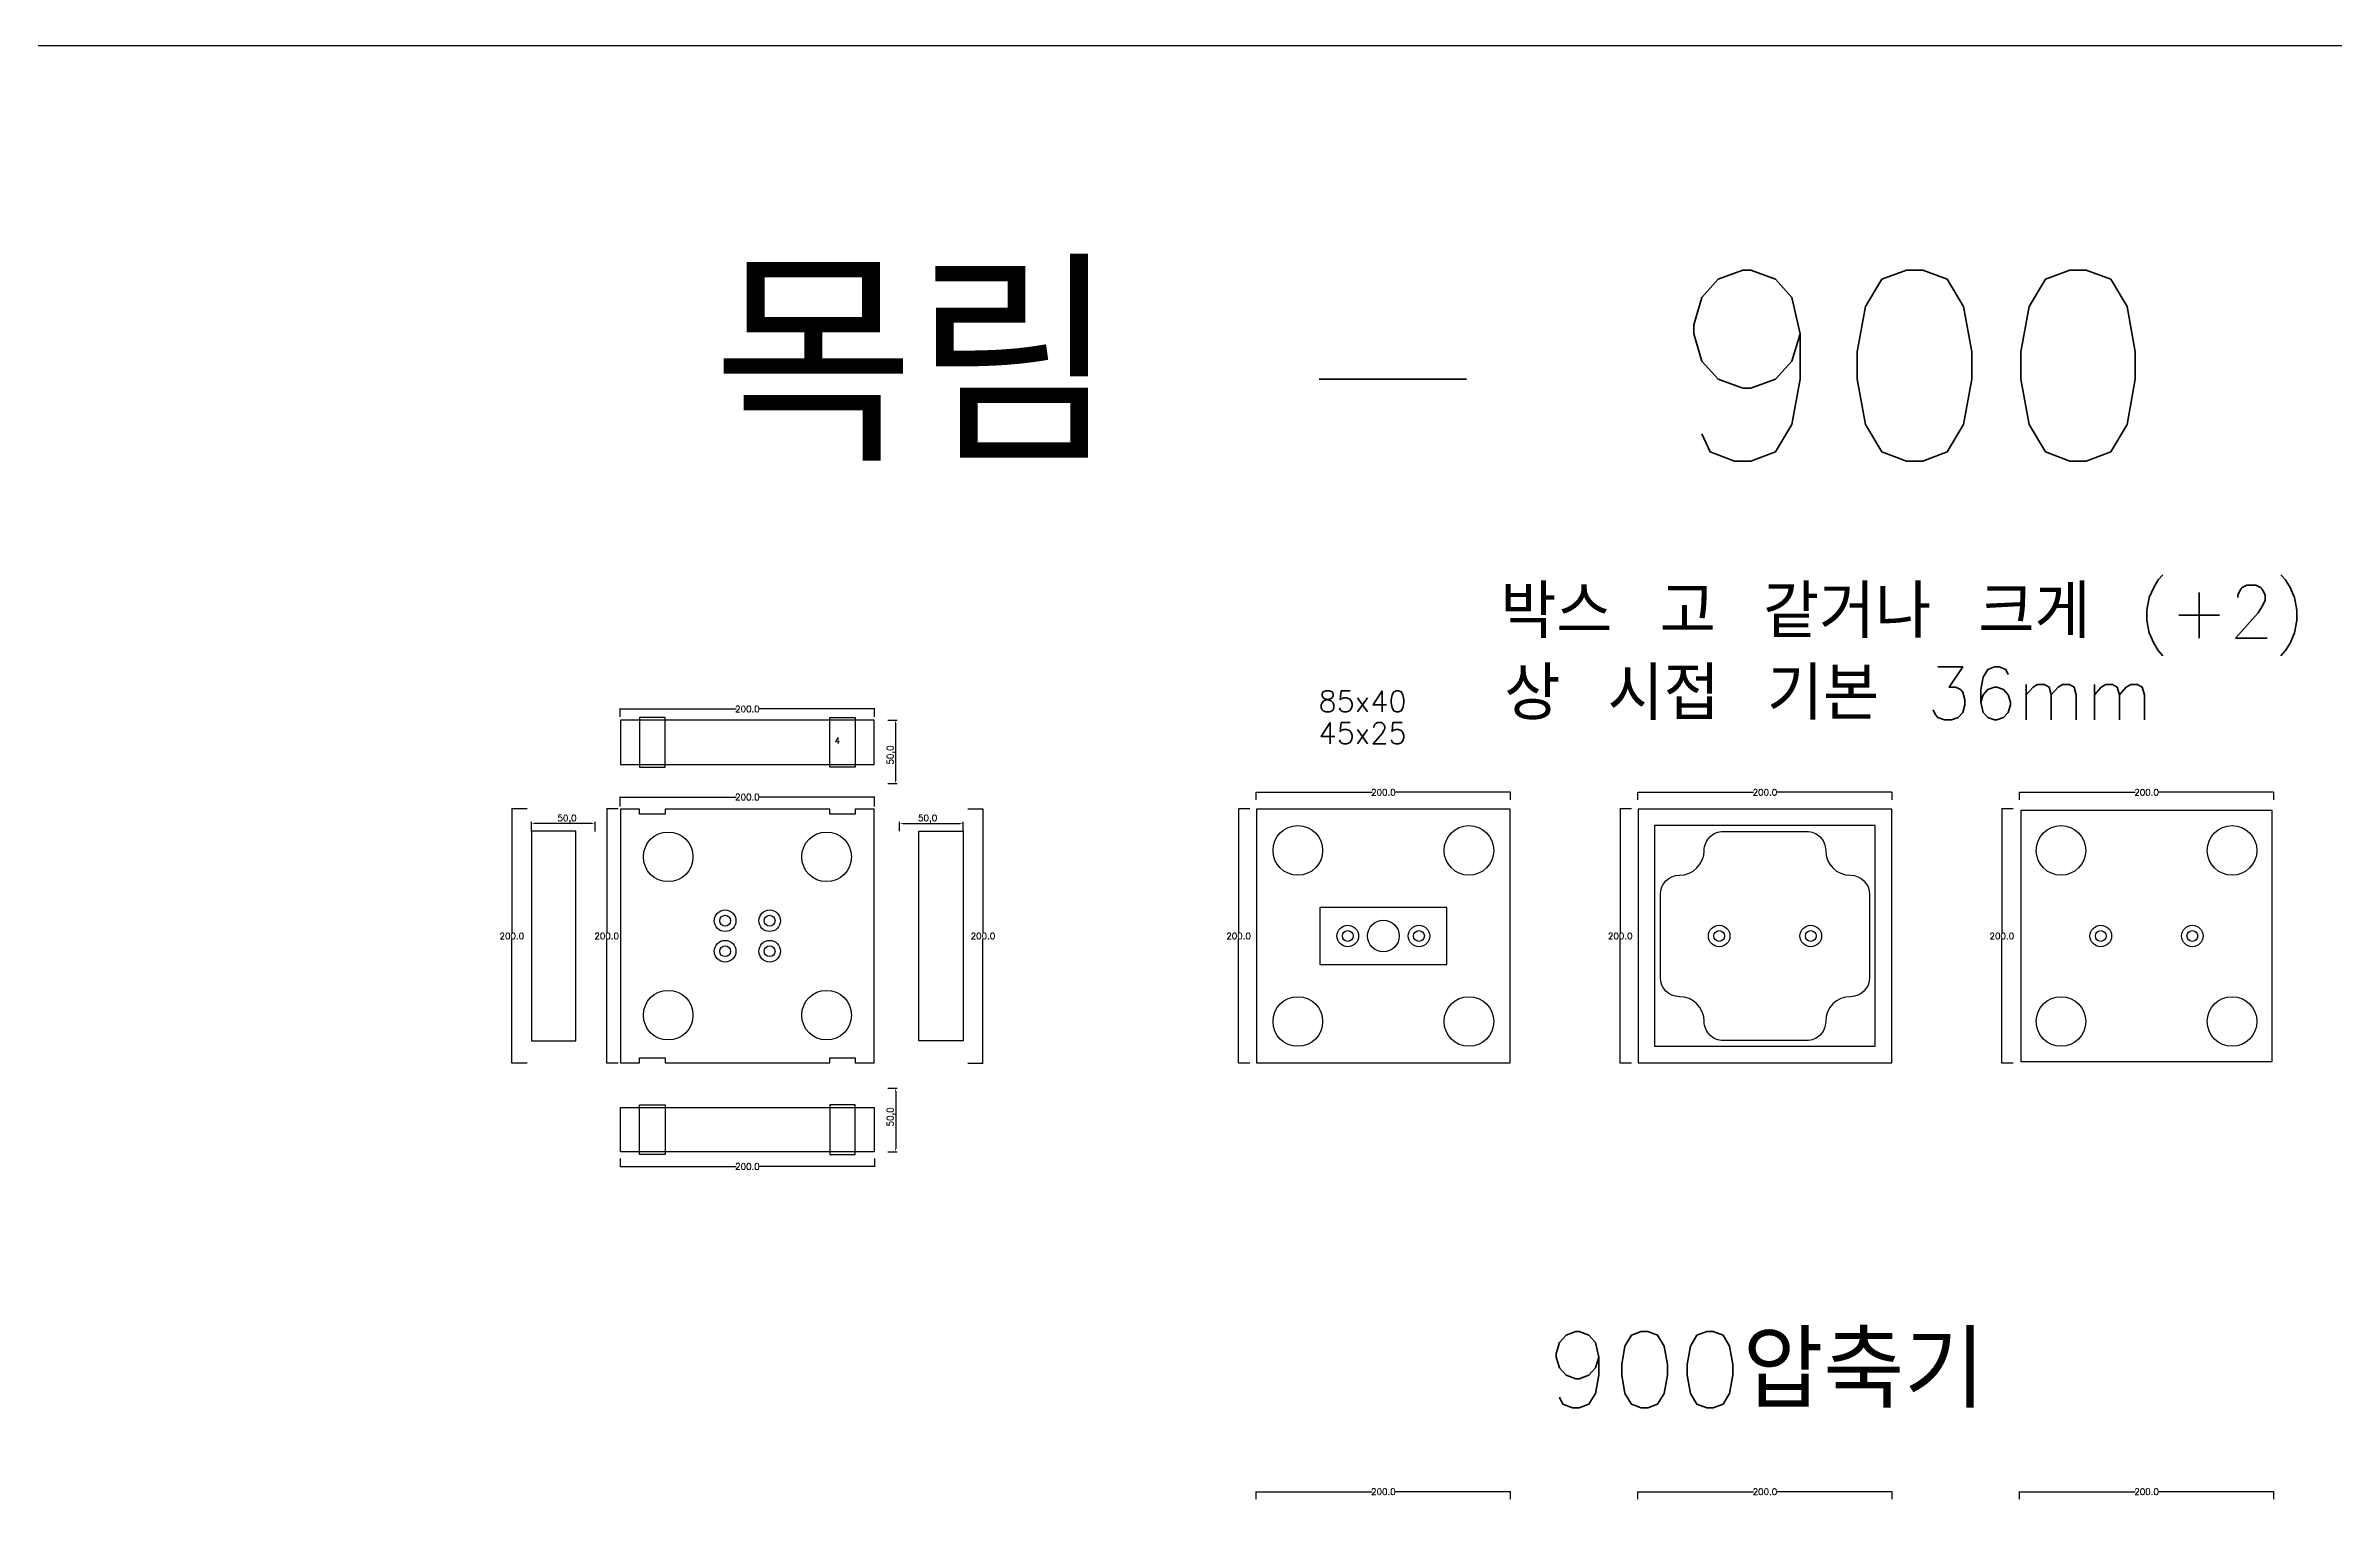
# Model space of a CAD drawing. Header units: millimetres. Extents: x -25 to 19775, y 172 to 9172.
# Drawn here: x 16764 to 18563, y 8029 to 9172 of the extents above; entities that cross this region are included whole.
import ezdxf

# ---------------------------------------------------------------- set-up
doc = ezdxf.new("R2010")
doc.units = ezdxf.units.MM
for name, color, linetype in [('TEXT', 7, 'Continuous'), ('볼트 구멍', 7, 'Continuous'), ('치구', 7, 'Continuous'), ('치수', 7, 'Continuous')]:
    doc.layers.add(name, color=color, linetype=linetype)
doc.styles.get("Standard").update_dxf_attribs({"font": 'txt.shx', "bigfont": 'whgtxt.shx'})
doc.dimstyles.new('ISO-25', dxfattribs={"dimtxt": 2.5, "dimasz": 2.5, "dimexe": 1.25, "dimexo": 0.625, "dimtad": 1, "dimtxsty": 'Standard', "dimcen": 2.5, "dimadec": 0, "dimazin": 0, "dimtfac": 1, "dimtmove": 0, "dimatfit": 3, "dimfxl": 0, "dimarcsym": 0})
doc.dimstyles.get("Standard").update_dxf_attribs({"dimtxt": 7, "dimasz": 0.18, "dimexe": 0.18, "dimexo": 0.0625, "dimgap": 0.09, "dimtad": 0, "dimtih": 1, "dimtoh": 1, "dimdec": 1, "dimzin": 0, "dimdsep": 46, "dimtxsty": 'Standard', "dimcen": 0.09, "dimadec": 0, "dimazin": 0, "dimtfac": 1, "dimtdec": 1, "dimtofl": 0, "dimtmove": 0, "dimatfit": 3, "dimfxl": 0, "dimtolj": 1, "dimtzin": 0, "dimarcsym": 0})

# ---------------------------------------------------------------- blocks, each defined once
blk = doc.blocks.new('*D715')
at = {"layer": 'Defpoints', "color": 0}
for p in [(18310.8, 8571.8), (18301.9, 8371.8), (18310.8, 8371.8)]:
    blk.add_point(p, dxfattribs=at)
at = {"layer": '치수', "color": 0, "lineweight": -2}
for p, q in [((18310.7, 8571.8), (18301.7, 8571.8)), ((18301.9, 8571.6), (18301.9, 8474.4)), ((18301.9, 8372), (18301.9, 8469.2)), ((18310.7, 8371.8), (18301.7, 8371.8))]:
    blk.add_line(p, q, dxfattribs=at)
at = {"layer": '치수', "color": 0}
for points in [[(18301.9, 8571.6), (18301.9, 8571.6), (18301.9, 8571.8)], [(18301.9, 8372), (18301.9, 8372), (18301.9, 8371.8)]]:
    blk.add_solid(points, dxfattribs=at)
at = {"layer": '치수', "color": 0, "insert": (18301.9, 8471.8), "char_height": 5, "attachment_point": 5}
blk.add_mtext('\\A1;200.0', dxfattribs=at)
blk = doc.blocks.new('*D716')
at = {"layer": 'Defpoints', "color": 0}
for p in [(18010.8, 8571.8), (18001.9, 8371.8), (18010.8, 8371.8)]:
    blk.add_point(p, dxfattribs=at)
at = {"layer": '치수', "color": 0, "lineweight": -2}
for p, q in [((18010.7, 8571.8), (18001.7, 8571.8)), ((18001.9, 8571.6), (18001.9, 8474.4)), ((18001.9, 8372), (18001.9, 8469.2)), ((18010.7, 8371.8), (18001.7, 8371.8))]:
    blk.add_line(p, q, dxfattribs=at)
at = {"layer": '치수', "color": 0}
for points in [[(18001.9, 8571.6), (18001.9, 8571.6), (18001.9, 8571.8)], [(18001.9, 8372), (18001.9, 8372), (18001.9, 8371.8)]]:
    blk.add_solid(points, dxfattribs=at)
at = {"layer": '치수', "color": 0, "insert": (18001.9, 8471.8), "char_height": 5, "attachment_point": 5}
blk.add_mtext('\\A1;200.0', dxfattribs=at)
blk = doc.blocks.new('*D717')
at = {"layer": 'Defpoints', "color": 0}
for p in [(17214.2, 8571.8), (17205.1, 8371.8), (17214.2, 8371.8)]:
    blk.add_point(p, dxfattribs=at)
at = {"layer": '치수', "color": 0, "lineweight": -2}
for p, q in [((17214.2, 8571.8), (17205, 8571.8)), ((17205.1, 8571.6), (17205.1, 8474.4)), ((17205.1, 8372), (17205.1, 8469.2)), ((17214.2, 8371.8), (17205, 8371.8))]:
    blk.add_line(p, q, dxfattribs=at)
at = {"layer": '치수', "color": 0}
for points in [[(17205.1, 8571.6), (17205.2, 8571.6), (17205.1, 8571.8)], [(17205.1, 8372), (17205.2, 8372), (17205.1, 8371.8)]]:
    blk.add_solid(points, dxfattribs=at)
at = {"layer": '치수', "color": 0, "insert": (17205.1, 8471.8), "char_height": 5, "attachment_point": 5}
blk.add_mtext('\\A1;200.0', dxfattribs=at)
blk = doc.blocks.new('*D718')
at = {"layer": 'Defpoints', "color": 0}
for p in [(17488.8, 8571.8), (17488.8, 8371.8), (17500.9, 8371.8)]:
    blk.add_point(p, dxfattribs=at)
at = {"layer": '치수', "color": 0, "lineweight": -2}
for p, q in [((17488.9, 8571.8), (17501.1, 8571.8)), ((17500.9, 8571.6), (17500.9, 8474.4)), ((17500.9, 8372), (17500.9, 8469.2)), ((17488.9, 8371.8), (17501.1, 8371.8))]:
    blk.add_line(p, q, dxfattribs=at)
at = {"layer": '치수', "color": 0}
for points in [[(17500.9, 8571.6), (17500.9, 8571.6), (17500.9, 8571.8)], [(17500.9, 8372), (17500.9, 8372), (17500.9, 8371.8)]]:
    blk.add_solid(points, dxfattribs=at)
at = {"layer": '치수', "color": 0, "insert": (17500.9, 8471.8), "char_height": 5, "attachment_point": 5}
blk.add_mtext('\\A1;200.0', dxfattribs=at)
blk = doc.blocks.new('*D719')
at = {"layer": 'Defpoints', "color": 0}
for p in [(17710.8, 8571.8), (17701.9, 8371.8), (17710.8, 8371.8)]:
    blk.add_point(p, dxfattribs=at)
at = {"layer": '치수', "color": 0, "lineweight": -2}
for p, q in [((17710.7, 8571.8), (17701.7, 8571.8)), ((17701.9, 8571.6), (17701.9, 8474.4)), ((17701.9, 8372), (17701.9, 8469.2)), ((17710.7, 8371.8), (17701.7, 8371.8))]:
    blk.add_line(p, q, dxfattribs=at)
at = {"layer": '치수', "color": 0}
for points in [[(17701.9, 8571.6), (17701.9, 8571.6), (17701.9, 8571.8)], [(17701.9, 8372), (17701.9, 8372), (17701.9, 8371.8)]]:
    blk.add_solid(points, dxfattribs=at)
at = {"layer": '치수', "color": 0, "insert": (17701.9, 8471.8), "char_height": 5, "attachment_point": 5}
blk.add_mtext('\\A1;200.0', dxfattribs=at)
blk = doc.blocks.new('*D720')
at = {"layer": 'Defpoints', "color": 0}
for p in [(17142.5, 8571.8), (17130.5, 8371.8), (17142.5, 8371.8)]:
    blk.add_point(p, dxfattribs=at)
at = {"layer": '치수', "color": 0, "lineweight": -2}
for p, q in [((17142.5, 8571.8), (17130.3, 8571.8)), ((17130.5, 8571.6), (17130.5, 8474.4)), ((17130.5, 8372), (17130.5, 8469.2)), ((17142.5, 8371.8), (17130.3, 8371.8))]:
    blk.add_line(p, q, dxfattribs=at)
at = {"layer": '치수', "color": 0}
for points in [[(17130.4, 8571.6), (17130.5, 8571.6), (17130.5, 8571.8)], [(17130.4, 8372), (17130.5, 8372), (17130.5, 8371.8)]]:
    blk.add_solid(points, dxfattribs=at)
at = {"layer": '치수', "color": 0, "insert": (17130.5, 8471.8), "char_height": 5, "attachment_point": 5}
blk.add_mtext('\\A1;200.0', dxfattribs=at)
blk = doc.blocks.new('*D722')
at = {"layer": 'Defpoints', "color": 0}
for p in [(17715.7, 8028.9), (17915.7, 8034.8), (17915.7, 8028.9)]:
    blk.add_point(p, dxfattribs=at)
at = {"layer": '치수', "color": 0, "lineweight": -2}
for p, q in [((17715.7, 8029), (17715.7, 8035)), ((17715.9, 8034.8), (17806.8, 8034.8)), ((17915.5, 8034.8), (17824.5, 8034.8)), ((17915.7, 8029), (17915.7, 8035))]:
    blk.add_line(p, q, dxfattribs=at)
at = {"layer": '치수', "color": 0}
for points in [[(17715.9, 8034.8), (17715.9, 8034.8), (17715.7, 8034.8)], [(17915.5, 8034.8), (17915.5, 8034.8), (17915.7, 8034.8)]]:
    blk.add_solid(points, dxfattribs=at)
at = {"layer": '치수', "color": 0, "insert": (17815.7, 8034.8), "char_height": 5, "attachment_point": 5}
blk.add_mtext('\\A1;200.0', dxfattribs=at)
blk = doc.blocks.new('*D723')
at = {"layer": 'Defpoints', "color": 0}
for p in [(17215.7, 8297), (17415.7, 8297), (17415.7, 8290.6)]:
    blk.add_point(p, dxfattribs=at)
at = {"layer": '치수', "color": 0, "lineweight": -2}
for p, q in [((17215.7, 8296.9), (17215.7, 8290.4)), ((17415.7, 8296.9), (17415.7, 8290.4)), ((17215.9, 8290.6), (17306.8, 8290.6)), ((17415.5, 8290.6), (17324.5, 8290.6))]:
    blk.add_line(p, q, dxfattribs=at)
at = {"layer": '치수', "color": 0}
for points in [[(17215.9, 8290.6), (17215.9, 8290.5), (17215.7, 8290.6)], [(17415.5, 8290.6), (17415.5, 8290.5), (17415.7, 8290.6)]]:
    blk.add_solid(points, dxfattribs=at)
at = {"layer": '치수', "color": 0, "insert": (17315.7, 8290.6), "char_height": 5, "attachment_point": 5}
blk.add_mtext('\\A1;200.0', dxfattribs=at)
blk = doc.blocks.new('*D724')
at = {"layer": 'Defpoints', "color": 0}
for p in [(17425.4, 8352.1), (17425.4, 8302.1), (17432.3, 8302.1)]:
    blk.add_point(p, dxfattribs=at)
at = {"layer": '치수', "color": 0, "lineweight": -2}
for p, q in [((17426, 8352.1), (17433.5, 8352.1)), ((17432.3, 8349.6), (17432.3, 8304.6)), ((17426, 8302.1), (17433.5, 8302.1))]:
    blk.add_line(p, q, dxfattribs=at)
at = {"layer": '치수', "color": 0}
for points in [[(17431.8, 8349.6), (17432.7, 8349.6), (17432.3, 8352.1)], [(17431.8, 8304.6), (17432.7, 8304.6), (17432.3, 8302.1)]]:
    blk.add_solid(points, dxfattribs=at)
at = {"layer": '치수', "color": 0, "insert": (17428.7, 8329.6), "char_height": 5, "attachment_point": 5, "rotation": 90}
blk.add_mtext('50,0', dxfattribs=at)
blk = doc.blocks.new('*D725')
at = {"layer": 'Defpoints', "color": 0}
for p in [(18315.7, 8028.9), (18515.7, 8034.8), (18515.7, 8028.9)]:
    blk.add_point(p, dxfattribs=at)
at = {"layer": '치수', "color": 0, "lineweight": -2}
for p, q in [((18315.7, 8029), (18315.7, 8035)), ((18315.9, 8034.8), (18406.8, 8034.8)), ((18515.5, 8034.8), (18424.5, 8034.8)), ((18515.7, 8029), (18515.7, 8035))]:
    blk.add_line(p, q, dxfattribs=at)
at = {"layer": '치수', "color": 0}
for points in [[(18315.9, 8034.8), (18315.9, 8034.8), (18315.7, 8034.8)], [(18515.5, 8034.8), (18515.5, 8034.8), (18515.7, 8034.8)]]:
    blk.add_solid(points, dxfattribs=at)
at = {"layer": '치수', "color": 0, "insert": (18415.7, 8034.8), "char_height": 5, "attachment_point": 5}
blk.add_mtext('\\A1;200.0', dxfattribs=at)
blk = doc.blocks.new('*D726')
at = {"layer": 'Defpoints', "color": 0}
for p in [(18015.7, 8028.9), (18215.7, 8034.8), (18215.7, 8028.9)]:
    blk.add_point(p, dxfattribs=at)
at = {"layer": '치수', "color": 0, "lineweight": -2}
for p, q in [((18015.7, 8029), (18015.7, 8035)), ((18015.9, 8034.8), (18106.8, 8034.8)), ((18215.5, 8034.8), (18124.5, 8034.8)), ((18215.7, 8029), (18215.7, 8035))]:
    blk.add_line(p, q, dxfattribs=at)
at = {"layer": '치수', "color": 0}
for points in [[(18015.9, 8034.8), (18015.9, 8034.8), (18015.7, 8034.8)], [(18215.5, 8034.8), (18215.5, 8034.8), (18215.7, 8034.8)]]:
    blk.add_solid(points, dxfattribs=at)
at = {"layer": '치수', "color": 0, "insert": (18115.7, 8034.8), "char_height": 5, "attachment_point": 5}
blk.add_mtext('\\A1;200.0', dxfattribs=at)
blk = doc.blocks.new('*D727')
at = {"layer": 'Defpoints', "color": 0}
for p in [(17915.7, 8584.8), (17715.7, 8578.9), (17915.7, 8578.9)]:
    blk.add_point(p, dxfattribs=at)
at = {"layer": '치수', "color": 0, "lineweight": -2}
for p, q in [((17715.7, 8579), (17715.7, 8585)), ((17715.9, 8584.8), (17806.8, 8584.8)), ((17915.5, 8584.8), (17824.5, 8584.8)), ((17915.7, 8579), (17915.7, 8585))]:
    blk.add_line(p, q, dxfattribs=at)
at = {"layer": '치수', "color": 0}
for points in [[(17715.9, 8584.8), (17715.9, 8584.8), (17715.7, 8584.8)], [(17915.5, 8584.8), (17915.5, 8584.8), (17915.7, 8584.8)]]:
    blk.add_solid(points, dxfattribs=at)
at = {"layer": '치수', "color": 0, "insert": (17815.7, 8584.8), "char_height": 5, "attachment_point": 5}
blk.add_mtext('\\A1;200.0', dxfattribs=at)
blk = doc.blocks.new('*D728')
at = {"layer": 'Defpoints', "color": 0}
for p in [(17435.4, 8553.6), (17485.4, 8560.4), (17485.4, 8553.6)]:
    blk.add_point(p, dxfattribs=at)
at = {"layer": '치수', "color": 0, "lineweight": -2}
for p, q in [((17435.4, 8554.2), (17435.4, 8561.7)), ((17437.9, 8560.4), (17482.9, 8560.4)), ((17485.4, 8554.2), (17485.4, 8561.7))]:
    blk.add_line(p, q, dxfattribs=at)
at = {"layer": '치수', "color": 0}
for points in [[(17437.9, 8560.8), (17437.9, 8560), (17435.4, 8560.4)], [(17482.9, 8560.8), (17482.9, 8560), (17485.4, 8560.4)]]:
    blk.add_solid(points, dxfattribs=at)
at = {"layer": '치수', "color": 0, "insert": (17457.4, 8563.9), "char_height": 5, "attachment_point": 5}
blk.add_mtext('50,0', dxfattribs=at)
blk = doc.blocks.new('*D729')
at = {"layer": 'Defpoints', "color": 0}
for p in [(17145.9, 8560.3), (17145.9, 8553.6), (17195.9, 8553.5)]:
    blk.add_point(p, dxfattribs=at)
at = {"layer": '치수', "color": 0, "lineweight": -2}
for p, q in [((17145.9, 8554.2), (17145.9, 8561.6)), ((17193.4, 8560.3), (17148.4, 8560.3)), ((17195.9, 8554.1), (17195.9, 8561.6))]:
    blk.add_line(p, q, dxfattribs=at)
at = {"layer": '치수', "color": 0}
for points in [[(17148.4, 8560.7), (17148.4, 8559.9), (17145.9, 8560.3)], [(17193.4, 8560.7), (17193.4, 8559.9), (17195.9, 8560.3)]]:
    blk.add_solid(points, dxfattribs=at)
at = {"layer": '치수', "color": 0, "insert": (17173.9, 8563.8), "char_height": 5, "attachment_point": 5}
blk.add_mtext('50,0', dxfattribs=at)
blk = doc.blocks.new('*D730')
at = {"layer": 'Defpoints', "color": 0}
for p in [(17215.7, 8573.6), (17415.7, 8581), (17415.7, 8573.6)]:
    blk.add_point(p, dxfattribs=at)
at = {"layer": '치수', "color": 0, "lineweight": -2}
for p, q in [((17215.7, 8573.7), (17215.7, 8581.2)), ((17215.9, 8581), (17306.8, 8581)), ((17415.5, 8581), (17324.5, 8581)), ((17415.7, 8573.7), (17415.7, 8581.2))]:
    blk.add_line(p, q, dxfattribs=at)
at = {"layer": '치수', "color": 0}
for points in [[(17215.9, 8581.1), (17215.9, 8581), (17215.7, 8581)], [(17415.5, 8581.1), (17415.5, 8581), (17415.7, 8581)]]:
    blk.add_solid(points, dxfattribs=at)
at = {"layer": '치수', "color": 0, "insert": (17315.7, 8581), "char_height": 5, "attachment_point": 5}
blk.add_mtext('\\A1;200.0', dxfattribs=at)
blk = doc.blocks.new('*D731')
at = {"layer": 'Defpoints', "color": 0}
for p in [(17215.7, 8644), (17415.7, 8650.4), (17415.7, 8644)]:
    blk.add_point(p, dxfattribs=at)
at = {"layer": '치수', "color": 0, "lineweight": -2}
for p, q in [((17215.7, 8644.1), (17215.7, 8650.6)), ((17215.9, 8650.4), (17306.8, 8650.4)), ((17415.5, 8650.4), (17324.5, 8650.4)), ((17415.7, 8644.1), (17415.7, 8650.6))]:
    blk.add_line(p, q, dxfattribs=at)
at = {"layer": '치수', "color": 0}
for points in [[(17215.9, 8650.4), (17215.9, 8650.4), (17215.7, 8650.4)], [(17415.5, 8650.4), (17415.5, 8650.4), (17415.7, 8650.4)]]:
    blk.add_solid(points, dxfattribs=at)
at = {"layer": '치수', "color": 0, "insert": (17315.7, 8650.4), "char_height": 5, "attachment_point": 5}
blk.add_mtext('\\A1;200.0', dxfattribs=at)
blk = doc.blocks.new('*D732')
at = {"layer": 'Defpoints', "color": 0}
for p in [(17425.4, 8641.6), (17432.3, 8641.6), (17425.4, 8591.6)]:
    blk.add_point(p, dxfattribs=at)
at = {"layer": '치수', "color": 0, "lineweight": -2}
for p, q in [((17426, 8641.6), (17433.5, 8641.6)), ((17432.3, 8594.1), (17432.3, 8639.1)), ((17426, 8591.6), (17433.5, 8591.6))]:
    blk.add_line(p, q, dxfattribs=at)
at = {"layer": '치수', "color": 0}
for points in [[(17431.8, 8639.1), (17432.7, 8639.1), (17432.3, 8641.6)], [(17431.8, 8594.1), (17432.7, 8594.1), (17432.3, 8591.6)]]:
    blk.add_solid(points, dxfattribs=at)
at = {"layer": '치수', "color": 0, "insert": (17428.7, 8614.1), "char_height": 5, "attachment_point": 5, "rotation": 90}
blk.add_mtext('50,0', dxfattribs=at)
blk = doc.blocks.new('*D733')
at = {"layer": 'Defpoints', "color": 0}
for p in [(18515.7, 8584.8), (18315.7, 8578.9), (18515.7, 8578.9)]:
    blk.add_point(p, dxfattribs=at)
at = {"layer": '치수', "color": 0, "lineweight": -2}
for p, q in [((18315.7, 8579), (18315.7, 8585)), ((18315.9, 8584.8), (18406.8, 8584.8)), ((18515.5, 8584.8), (18424.5, 8584.8)), ((18515.7, 8579), (18515.7, 8585))]:
    blk.add_line(p, q, dxfattribs=at)
at = {"layer": '치수', "color": 0}
for points in [[(18315.9, 8584.8), (18315.9, 8584.8), (18315.7, 8584.8)], [(18515.5, 8584.8), (18515.5, 8584.8), (18515.7, 8584.8)]]:
    blk.add_solid(points, dxfattribs=at)
at = {"layer": '치수', "color": 0, "insert": (18415.7, 8584.8), "char_height": 5, "attachment_point": 5}
blk.add_mtext('\\A1;200.0', dxfattribs=at)
blk = doc.blocks.new('*D734')
at = {"layer": 'Defpoints', "color": 0}
for p in [(18215.7, 8584.8), (18015.7, 8578.9), (18215.7, 8578.9)]:
    blk.add_point(p, dxfattribs=at)
at = {"layer": '치수', "color": 0, "lineweight": -2}
for p, q in [((18015.7, 8579), (18015.7, 8585)), ((18015.9, 8584.8), (18106.8, 8584.8)), ((18215.5, 8584.8), (18124.5, 8584.8)), ((18215.7, 8579), (18215.7, 8585))]:
    blk.add_line(p, q, dxfattribs=at)
at = {"layer": '치수', "color": 0}
for points in [[(18015.9, 8584.8), (18015.9, 8584.8), (18015.7, 8584.8)], [(18215.5, 8584.8), (18215.5, 8584.8), (18215.7, 8584.8)]]:
    blk.add_solid(points, dxfattribs=at)
at = {"layer": '치수', "color": 0, "insert": (18115.7, 8584.8), "char_height": 5, "attachment_point": 5}
blk.add_mtext('\\A1;200.0', dxfattribs=at)

msp = doc.modelspace()

# ---------------------------------------------------------------- linework, layer by layer
at = {"layer": 'TEXT', "color": 6}
msp.add_line((19775.462, 9171.825), (-24.538, 9171.825), dxfattribs=at)
at = {"layer": '볼트 구멍', "color": 1}
msp.add_lwpolyline([(17865.679, 8494.325), (17765.679, 8494.325), (17765.679, 8449.325), (17865.679, 8449.325)], close=True, dxfattribs=at)
at = {"layer": '볼트 구멍', "color": 6}
for centre in [(17298.179, 8483.825), (17333.179, 8483.825), (17787.679, 8471.825), (17843.679, 8471.825), (18079.679, 8471.825), (18151.679, 8471.825), (18379.679, 8471.825), (18451.679, 8471.825), (17298.179, 8459.825), (17333.179, 8459.825)]:
    msp.add_circle(centre, 8.5, dxfattribs=at)
at = {"layer": '볼트 구멍', "color": 3}
for centre, radius in [((17298.179, 8483.825), 4.25), ((17333.179, 8483.825), 4.25), ((17787.679, 8471.825), 4.25), ((17815.679, 8471.825), 12.5), ((17843.679, 8471.825), 4.25), ((18079.679, 8471.825), 4.25), ((18151.679, 8471.825), 4.25), ((18379.679, 8471.825), 4.25), ((18451.679, 8471.825), 4.25), ((17298.179, 8459.825), 4.25), ((17333.179, 8459.825), 4.25)]:
    msp.add_circle(centre, radius, dxfattribs=at)
at = {"layer": '치구'}
for points in [[(17215.929, 8606.575), (17415.429, 8606.575), (17415.429, 8641.575), (17215.929, 8641.575)], [(17215.929, 8372.075), (17230.929, 8372.075), (17230.929, 8376.075), (17250.929, 8376.075), (17250.929, 8372.075), (17380.429, 8372.075), (17380.429, 8376.075), (17400.429, 8376.075), (17400.429, 8372.075), (17415.429, 8372.075), (17415.429, 8571.575), (17400.429, 8571.575), (17400.429, 8567.575), (17380.429, 8567.575), (17380.429, 8571.575), (17250.929, 8571.575), (17250.929, 8567.575), (17230.929, 8567.575), (17230.929, 8571.575), (17215.929, 8571.575)], [(17715.929, 8571.575), (17715.929, 8372.075), (17915.429, 8372.075), (17915.429, 8571.575)], [(18015.929, 8571.575), (18015.929, 8372.075), (18215.429, 8372.075), (18215.429, 8571.575)], [(18316.929, 8570.575), (18316.929, 8373.075), (18514.429, 8373.075), (18514.429, 8570.575)], [(17180.929, 8554.175), (17145.929, 8554.175), (17145.929, 8389.475), (17180.929, 8389.475)], [(17450.429, 8554.175), (17485.429, 8554.175), (17485.429, 8389.475), (17450.429, 8389.475)], [(18028.929, 8558.575), (18028.929, 8385.075), (18202.429, 8385.075), (18202.429, 8558.575)], [(17215.929, 8337.075), (17415.429, 8337.075), (17415.429, 8302.075), (17215.929, 8302.075)]]:
    msp.add_lwpolyline(points, close=True, dxfattribs=at)
at = {"layer": '치구', "color": 1}
for points in [[(17230.929, 8604.575), (17250.929, 8604.575), (17250.929, 8643.572), (17230.929, 8643.572)], [(17400.429, 8604.575), (17380.429, 8604.575), (17380.429, 8643.572), (17400.429, 8643.572)], [(17230.929, 8339.075), (17250.929, 8339.075), (17250.929, 8300.077), (17230.929, 8300.077)], [(17400.429, 8339.075), (17380.429, 8339.075), (17380.429, 8300.077), (17400.429, 8300.077)]]:
    msp.add_lwpolyline(points, close=True, dxfattribs=at)
at = {"layer": '치구'}
msp.add_lwpolyline([(18082.929, 8554.075), (18148.429, 8554.075, -0.41421365), (18163.429, 8539.075, 0.41421347), (18182.929, 8519.575, -0.41421338), (18197.929, 8504.575), (18197.929, 8439.075, -0.41421338), (18182.929, 8424.075, 0.41421347), (18163.429, 8404.575, -0.41421365), (18148.429, 8389.575), (18082.929, 8389.575, -0.41421365), (18067.929, 8404.575, 0.41421347), (18048.429, 8424.075, -0.41421338), (18033.429, 8439.075), (18033.429, 8504.575, -0.41421338), (18048.429, 8519.575, 0.41421347), (18067.929, 8539.075, -0.41421365)], format="xyb", close=True, dxfattribs=at)
for centre in [(17253.429, 8534.075), (17377.929, 8534.075), (17748.429, 8539.075), (17882.929, 8539.075), (18348.429, 8539.075), (18482.929, 8539.075), (17253.429, 8409.575), (17377.929, 8409.575), (17748.429, 8404.575), (17882.929, 8404.575), (18348.429, 8404.575), (18482.929, 8404.575)]:
    msp.add_circle(centre, 19.5, dxfattribs=at)

# ---------------------------------------------------------------- texts
at = {"layer": 'TEXT', "color": 3}
msp.add_text('목림 - 900', height=150, dxfattribs=at).set_placement((17288.447, 8845.315))
at = {"layer": 'TEXT', "color": 1}
for s, height, p in [('박스 고 같거나 크게 (+2)', 41.66667, (17907.589, 8706.129)), ('상 시접 기본 36mm', 41.66667, (17910.732, 8641.725)), ('85x40', 16.6667, (17764.678, 8648.014)), ('45x25', 16.6667, (17764.678, 8623.014)), ('4', 5, (17384.241, 8622.876))]:
    msp.add_text(s, height=height, dxfattribs=at).set_placement(p)
at = {"layer": 'TEXT', "color": 0}
msp.add_text('900압축기', height=60, dxfattribs=at).set_placement((17943.889, 8100.703))

# ---------------------------------------------------------------- dimensions: what is measured, and where the dimension line sits
at = {"layer": '치수', "color": 4}
for base, p1, p2, dimstyle, override, picture, middle in [((17415.679, 8650.397), (17215.679, 8644), (17415.679, 8644), 'Standard', {"dimtxt": 5}, '*D731', (17315.679, 8650.397)), ((17485.429, 8560.402), (17435.429, 8553.625), (17485.429, 8553.625), 'ISO-25', {"dimtxt": 5, "dimdec": 1, "dimzin": 0, "dimtdec": 1}, '*D728', (17457.429, 8560.402)), ((17415.679, 8290.564), (17215.679, 8296.961), (17415.679, 8296.961), 'Standard', {"dimtxt": 5}, '*D723', (17315.679, 8290.564))]:
    dim = msp.add_linear_dim(base=base, p1=p1, p2=p2, dimstyle=dimstyle, override=override, dxfattribs=at)
    dim.commit()
    dim.dimension.update_dxf_attribs({"geometry": picture, "text_midpoint": middle, "dimtype": 160})
for base, p1, p2, angle, picture, middle in [((17432.256, 8641.575), (17425.358, 8591.575), (17425.358, 8641.575), 90, '*D732', (17432.256, 8614.075)), ((17145.929, 8560.302), (17195.929, 8553.525), (17145.929, 8553.625), 180, '*D729', (17173.929, 8560.302)), ((17432.256, 8302.075), (17425.358, 8352.075), (17425.358, 8302.075), 270, '*D724', (17432.256, 8329.575))]:
    dim = msp.add_linear_dim(base=base, p1=p1, p2=p2, angle=angle, dimstyle='ISO-25', override={"dimtxt": 5, "dimdec": 1, "dimzin": 0, "dimtdec": 1}, dxfattribs=at)
    dim.commit()
    dim.dimension.update_dxf_attribs({"geometry": picture, "text_midpoint": middle, "dimtype": 160})
for base, p1, p2, picture, middle in [((17415.679, 8581.047), (17215.679, 8573.65), (17415.679, 8573.65), '*D730', (17315.679, 8581.047)), ((17915.679, 8584.815), (17715.679, 8578.932), (17915.679, 8578.932), '*D727', (17815.679, 8584.815)), ((18215.679, 8584.815), (18015.679, 8578.932), (18215.679, 8578.932), '*D734', (18115.679, 8584.815)), ((18515.679, 8584.815), (18315.679, 8578.932), (18515.679, 8578.932), '*D733', (18415.679, 8584.815)), ((17915.679, 8034.815), (17715.679, 8028.932), (17915.679, 8028.932), '*D722', (17815.679, 8034.815)), ((18215.679, 8034.815), (18015.679, 8028.932), (18215.679, 8028.932), '*D726', (18115.679, 8034.815)), ((18515.679, 8034.815), (18315.679, 8028.932), (18515.679, 8028.932), '*D725', (18415.679, 8034.815))]:
    dim = msp.add_linear_dim(base=base, p1=p1, p2=p2, dimstyle='Standard', override={"dimtxt": 5}, dxfattribs=at)
    dim.commit()
    dim.dimension.update_dxf_attribs({"geometry": picture, "text_midpoint": middle})
for base, p1, p2, picture, middle in [((17130.461, 8371.825), (17142.53, 8571.825), (17142.53, 8371.825), '*D720', (17130.461, 8471.825)), ((17205.149, 8371.825), (17214.218, 8571.825), (17214.218, 8371.825), '*D717', (17205.149, 8471.825)), ((17500.896, 8371.825), (17488.827, 8571.825), (17488.827, 8371.825), '*D718', (17500.896, 8471.825)), ((17701.883, 8371.825), (17710.787, 8571.825), (17710.787, 8371.825), '*D719', (17701.883, 8471.825)), ((18001.883, 8371.825), (18010.787, 8571.825), (18010.787, 8371.825), '*D716', (18001.883, 8471.825)), ((18301.883, 8371.825), (18310.787, 8571.825), (18310.787, 8371.825), '*D715', (18301.883, 8471.825))]:
    dim = msp.add_linear_dim(base=base, p1=p1, p2=p2, angle=90, dimstyle='Standard', override={"dimtxt": 5}, dxfattribs=at)
    dim.commit()
    dim.dimension.update_dxf_attribs({"geometry": picture, "text_midpoint": middle})

doc.saveas('drawing.dxf')
